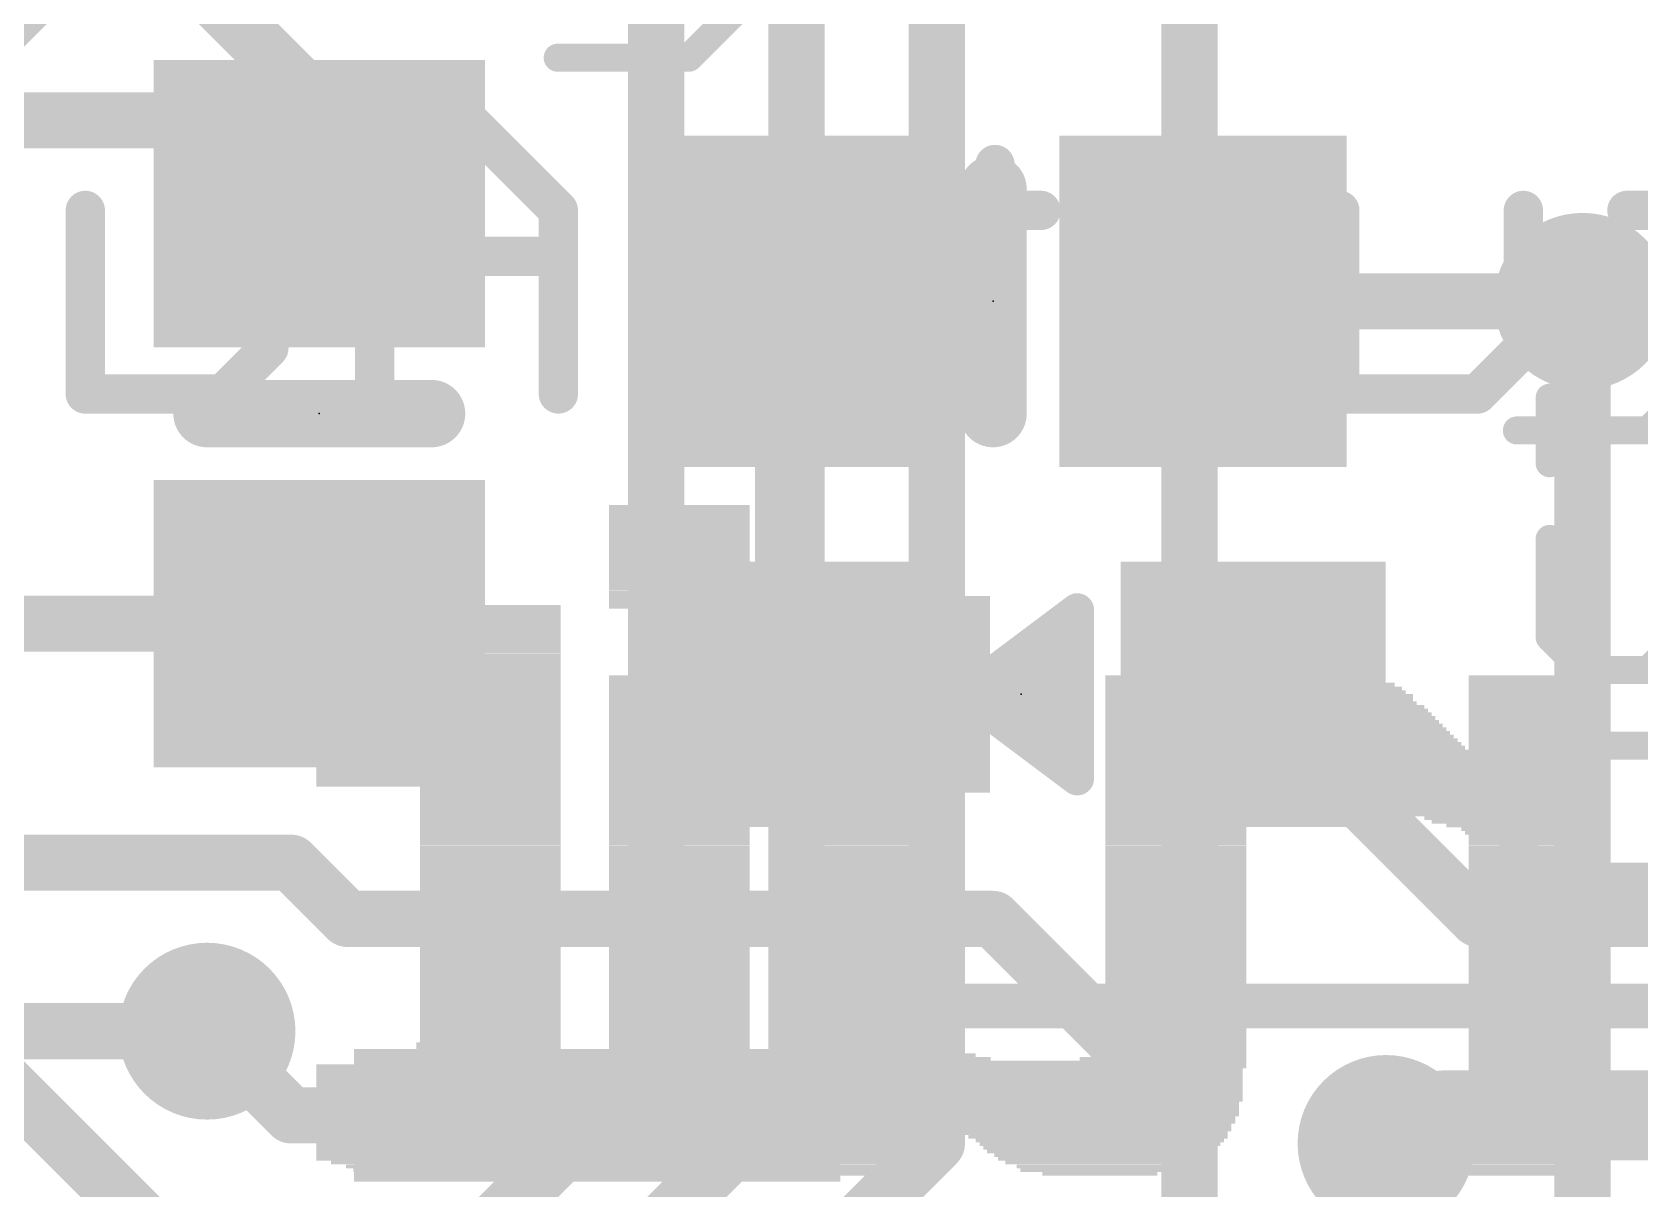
# Model space of a CAD drawing. Extents: x -0.5 to 47.2, y -0.5 to 23.4.
# Drawn here: x 23.85 to 31.12, y 13.51 to 18.74 of the extents above; entities that cross this region are included whole.
import ezdxf

# ---------------------------------------------------------------- set-up
doc = ezdxf.new("R2010")
doc.units = 0
for name, color, linetype in [('1', 12, 'CONTINUOUS'), ('16', 132, 'CONTINUOUS'), ('18', 110, 'CONTINUOUS'), ('21', 40, 'CONTINUOUS'), ('22', 6, 'CONTINUOUS'), ('23', 40, 'CONTINUOUS')]:
    doc.layers.add(name, color=color, linetype=linetype)

# ---------------------------------------------------------------- blocks, each defined once
blk = doc.blocks.new('RECT')
blk.add_solid([(-0.5, -0.5), (0.5, -0.5), (-0.5, 0.5), (0.5, 0.5)])
blk = doc.blocks.new('ROUNDV')
at = {"const_width": 0.5}
blk.add_lwpolyline([(0, -0.25, 1), (0, 0.25, 1), (0, -0.25)], format="xyb", dxfattribs=at)

msp = doc.modelspace()

# ---------------------------------------------------------------- linework, layer by layer
at = {"layer": '1'}
for points, const_width in [([(25.146, 18.415), (24.257, 19.304)], 0.254), ([(25.146, 18.415), (25.146, 17.968)], 0.254), ([(22.987, 18.345), (24.769, 18.345)], 0.254), ([(24.769, 18.345), (25.146, 17.968)], 0.254), ([(27.244, 17.526), (27.244, 15.775)], 0.254), ([(29.144, 17.526), (30.861, 17.526)], 0.254), ([(23.11, 16.068), (25.146, 16.068)], 0.254), ([(27.244, 15.775), (27.271, 15.748)], 0.254), ([(29.371, 15.748), (30.387, 14.732)], 0.254), ([(21.262, 14.986), (25.019, 14.986)], 0.254), ([(25.019, 14.986), (25.273, 14.732)], 0.254), ([(25.273, 14.732), (28.194, 14.732)], 0.254), ([(28.194, 14.732), (29.083, 13.843)], 0.254), ([(30.387, 14.732), (34.417, 14.732)], 0.254), ([(24.638, 14.224), (25.019, 13.843)], 0.254), ([(23.531, 14.188), (24.511, 13.208)], 0.254), ([(30.099, 13.843), (29.972, 13.716)], 0.4064), ([(33.033, 13.843), (30.226, 13.843)], 0.4064), ([(25.019, 13.843), (26.403, 13.843)], 0.254), ([(29.083, 13.843), (29.083, 13.208)], 0.254), ([(30.226, 13.843), (30.099, 13.843)], 0.254)]:
    msp.add_lwpolyline(points, dxfattribs=dict(at, const_width=const_width))
for points, const_width in [([(25.2095, 18.415, 1), (25.0825, 18.415)], 0.127), ([(25.1011, 18.3701, 1), (25.1909, 18.4599)], 0.127), ([(24.8139, 18.3899, 1), (24.7241, 18.3001)], 0.127), ([(24.769, 18.2815, 1), (24.769, 18.4085)], 0.127), ([(25.1011, 17.9231, 1), (25.1909, 18.0129)], 0.127), ([(25.0825, 17.968, 1), (25.2095, 17.968)], 0.127), ([(27.3075, 17.526, 1), (27.1805, 17.526)], 0.127), ([(29.144, 17.5895, 1), (29.144, 17.4625)], 0.127), ([(30.861, 17.4625, 1), (30.861, 17.5895)], 0.127), ([(25.146, 16.0045, 1), (25.146, 16.1315)], 0.127), ([(27.2889, 15.8199, 1), (27.1991, 15.7301)], 0.127), ([(27.2261, 15.7031, 1), (27.3159, 15.7929)], 0.127), ([(29.4159, 15.7929, 1), (29.3261, 15.7031)], 0.127), ([(27.1805, 15.775, 1), (27.3075, 15.775)], 0.127), ([(25.0639, 15.0309, 1), (24.9741, 14.9411)], 0.127), ([(25.019, 14.9225, 1), (25.019, 15.0495)], 0.127), ([(25.273, 14.7955, 1), (25.273, 14.6685)], 0.127), ([(25.2281, 14.6871, 1), (25.3179, 14.7769)], 0.127), ([(28.2389, 14.7769, 1), (28.1491, 14.6871)], 0.127), ([(28.194, 14.6685, 1), (28.194, 14.7955)], 0.127), ([(30.387, 14.7955, 1), (30.387, 14.6685)], 0.127), ([(30.3421, 14.6871, 1), (30.4319, 14.7769)], 0.127), ([(24.6829, 14.2689, 1), (24.5931, 14.1791)], 0.127), ([(30.1708, 13.7712, 1), (30.0272, 13.9148)], 0.2032), ([(30.226, 13.9446, 1), (30.226, 13.7414)], 0.2032), ([(25.019, 13.9065, 1), (25.019, 13.7795)], 0.127), ([(26.403, 13.7795, 1), (26.403, 13.9065)], 0.127), ([(29.1465, 13.843, 1), (29.0195, 13.843)], 0.127), ([(30.099, 13.9065, 1), (30.099, 13.7795)], 0.127), ([(30.226, 13.7795, 1), (30.226, 13.9065)], 0.127), ([(24.9741, 13.7981, 1), (25.0639, 13.8879)], 0.127), ([(29.0381, 13.7981, 1), (29.1279, 13.8879)], 0.127), ([(29.9002, 13.7878, 1), (30.0438, 13.6442)], 0.2032)]:
    msp.add_lwpolyline(points, format="xyb", dxfattribs=dict(at, const_width=const_width))
at = {"layer": '16', "const_width": 0.254}
for points in [[(27.94, 13.716), (27.94, 21.59)], [(27.305, 13.97), (27.305, 19.558)], [(22.606, 17.653), (24.257, 19.304)], [(26.67, 14.097), (26.67, 19.304)], [(29.083, 18.923), (29.083, 11.938)], [(30.861, 12.319), (30.861, 17.526)], [(33.909, 17.526), (30.861, 17.526)], [(23.114, 14.224), (24.638, 14.224)], [(26.67, 14.097), (25.273, 12.7)], [(25.527, 12.192), (27.305, 13.97)], [(27.94, 13.716), (25.527, 11.303)], [(29.972, 13.716), (29.972, 13.335)]]:
    msp.add_lwpolyline(points, dxfattribs=at)
at = {"layer": '16', "const_width": 0.127}
for points in [[(30.9245, 17.526, 1), (30.7975, 17.526)], [(30.861, 17.5895, 1), (30.861, 17.4625)], [(24.638, 14.1605, 1), (24.638, 14.2875)], [(26.7149, 14.0521, 1), (26.6251, 14.1419)], [(26.6065, 14.097, 1), (26.7335, 14.097)], [(27.3499, 13.9251, 1), (27.2601, 14.0149)], [(27.2415, 13.97, 1), (27.3685, 13.97)], [(27.9849, 13.6711, 1), (27.8951, 13.7609)], [(30.0355, 13.716, 1), (29.9085, 13.716)], [(27.8765, 13.716, 1), (28.0035, 13.716)]]:
    msp.add_lwpolyline(points, format="xyb", dxfattribs=at)
at = {"layer": '21'}
for points, const_width in [([(26.8179, 18.6281), (27.1145, 18.9247)], 0.127), ([(26.2247, 18.6281), (26.8179, 18.6281)], 0.127), ([(28.194, 18.034), (28.194, 17.018)], 0.3048), ([(25.654, 17.018), (24.638, 17.018)], 0.3048), ([(30.7123, 16.7935), (30.7123, 17.0901)], 0.127), ([(31.1572, 16.9418), (31.3055, 17.0901)], 0.127), ([(30.564, 16.9418), (31.1572, 16.9418)], 0.127), ([(30.7123, 16.4512), (30.7123, 16.0063)], 0.127), ([(28.575, 16.129), (28.067, 15.748)], 0.1524), ([(28.575, 15.367), (28.575, 16.129)], 0.1524), ([(28.4057, 16.002), (28.575, 16.002)], 0.1524), ([(30.7123, 16.0063), (30.8606, 15.858)], 0.127), ([(31.1572, 15.858), (31.3055, 16.0063)], 0.127), ([(28.2025, 15.8496), (28.575, 15.8496)], 0.1524), ([(30.8606, 15.858), (31.1572, 15.858)], 0.127), ([(28.067, 15.748), (28.575, 15.367)], 0.1524), ([(28.1347, 15.6972), (28.575, 15.6972)], 0.1524), ([(28.3379, 15.5448), (28.575, 15.5448)], 0.1524), ([(30.4157, 15.2191), (30.7123, 15.5157)], 0.127), ([(30.7123, 15.5157), (31.3055, 15.5157)], 0.127), ([(30.8606, 14.9225), (30.8606, 15.5157)], 0.127), ([(28.5411, 15.3924), (28.575, 15.3924)], 0.1524), ([(30.7123, 14.9225), (30.4157, 15.2191)], 0.127), ([(31.3055, 14.9225), (30.7123, 14.9225)], 0.127), ([(27.818, 14.338), (31.618, 14.338)], 0.2032)]:
    msp.add_lwpolyline(points, dxfattribs=dict(at, const_width=const_width))
for points, const_width in [([(26.2247, 18.6599, 1), (26.2247, 18.5964)], 0.0635), ([(26.7955, 18.6506, 1), (26.8404, 18.6057)], 0.0635), ([(26.8179, 18.5964, 1), (26.8179, 18.6599)], 0.0635), ([(28.2702, 18.034, 1), (28.1178, 18.034)], 0.1524), ([(24.638, 17.0942, 1), (24.638, 16.9418)], 0.1524), ([(25.654, 16.9418, 1), (25.654, 17.0942)], 0.1524), ([(28.1178, 17.018, 1), (28.2702, 17.018)], 0.1524), ([(30.7441, 17.0901, 1), (30.6806, 17.0901)], 0.0635), ([(30.564, 16.9736, 1), (30.564, 16.9101)], 0.0635), ([(31.1348, 16.9643, 1), (31.1797, 16.9194)], 0.0635), ([(30.6806, 16.7935, 1), (30.7441, 16.7935)], 0.0635), ([(30.7441, 16.4512, 1), (30.6806, 16.4512)], 0.0635), ([(28.6131, 16.129, 1), (28.5369, 16.129)], 0.0762), ([(28.5979, 16.0985, 1), (28.5521, 16.1595)], 0.0762), ([(28.4057, 16.0401, 1), (28.4057, 15.9639)], 0.0762), ([(28.575, 15.9639, 1), (28.575, 16.0401)], 0.0762), ([(30.6806, 16.0063, 1), (30.7441, 16.0063)], 0.0635), ([(30.7348, 16.0288, 1), (30.6899, 15.9839)], 0.0635), ([(28.2025, 15.8877, 1), (28.2025, 15.8115)], 0.0762), ([(28.575, 15.8115, 1), (28.575, 15.8877)], 0.0762), ([(30.8606, 15.8898, 1), (30.8606, 15.8263)], 0.0635), ([(30.8382, 15.8356, 1), (30.8831, 15.8805)], 0.0635), ([(31.1348, 15.8805, 1), (31.1797, 15.8356)], 0.0635), ([(28.0899, 15.7785, 1), (28.0441, 15.7175)], 0.0762), ([(28.0441, 15.7785, 1), (28.0899, 15.7175)], 0.0762), ([(28.1347, 15.7353, 1), (28.1347, 15.6591)], 0.0762), ([(28.575, 15.6591, 1), (28.575, 15.7353)], 0.0762), ([(28.3379, 15.5829, 1), (28.3379, 15.5067)], 0.0762), ([(28.575, 15.5067, 1), (28.575, 15.5829)], 0.0762), ([(30.7123, 15.5474, 1), (30.7123, 15.4839)], 0.0635), ([(30.7348, 15.4932, 1), (30.6899, 15.5381)], 0.0635), ([(30.8924, 15.5157, 1), (30.8289, 15.5157)], 0.0635), ([(28.5411, 15.4305, 1), (28.5411, 15.3543)], 0.0762), ([(28.5521, 15.3365, 1), (28.5979, 15.3975)], 0.0762), ([(28.575, 15.3543, 1), (28.575, 15.4305)], 0.0762), ([(28.5369, 15.367, 1), (28.6131, 15.367)], 0.0762), ([(30.4382, 15.2415, 1), (30.3933, 15.1966)], 0.0635), ([(30.3933, 15.2415, 1), (30.4382, 15.1966)], 0.0635), ([(30.7123, 14.9543, 1), (30.7123, 14.8908)], 0.0635), ([(30.6899, 14.9, 1), (30.7348, 14.945)], 0.0635), ([(30.8289, 14.9225, 1), (30.8924, 14.9225)], 0.0635), ([(27.818, 14.3888, 1), (27.818, 14.2872)], 0.1016)]:
    msp.add_lwpolyline(points, format="xyb", dxfattribs=dict(at, const_width=const_width))
at = {"layer": '22', "const_width": 0.1778}
for points in [[(29.076, 18.5602), (29.076, 18.3526)], [(25.8124, 18.3526), (25.3971, 17.9373)], [(26.2276, 17.9373), (25.8124, 18.3526)], [(28.2029, 18.145), (28.2029, 17.3145)], [(24.0874, 17.1069), (24.0874, 17.9373)], [(24.9179, 17.9373), (24.9179, 17.3145)], [(25.3971, 17.9373), (25.3971, 17.1069)], [(26.2276, 17.1069), (26.2276, 17.9373)], [(28.4105, 17.9373), (27.9952, 17.9373)], [(29.2836, 17.9373), (29.076, 17.9373)], [(29.076, 17.9373), (29.076, 17.1069)], [(29.7629, 17.1069), (29.7629, 17.9373)], [(30.5933, 17.9373), (30.5933, 17.3145)], [(31.2696, 17.9373), (31.0619, 17.9373)], [(26.2276, 17.7297), (25.3971, 17.7297)], [(24.9179, 17.3145), (24.7103, 17.1069)], [(28.2029, 17.3145), (27.9952, 17.1069)], [(30.5933, 17.3145), (30.3857, 17.1069)], [(24.7103, 17.1069), (24.0874, 17.1069)], [(29.2836, 17.1069), (28.8684, 17.1069)], [(30.3857, 17.1069), (29.7629, 17.1069)]]:
    msp.add_lwpolyline(points, dxfattribs=at)
at = {"layer": '22', "const_width": 0.0889}
for points in [[(29.1205, 18.5602, 1), (29.0316, 18.5602)], [(25.8438, 18.384, 1), (25.7809, 18.3211)], [(25.8438, 18.3211, 1), (25.7809, 18.384)], [(29.0316, 18.3526, 1), (29.1205, 18.3526)], [(28.2473, 18.145, 1), (28.1584, 18.145)], [(24.1319, 17.9373, 1), (24.043, 17.9373)], [(24.9623, 17.9373, 1), (24.8734, 17.9373)], [(25.4416, 17.9373, 1), (25.3527, 17.9373)], [(25.3657, 17.9688, 1), (25.4286, 17.9059)], [(26.272, 17.9373, 1), (26.1831, 17.9373)], [(26.1962, 17.9059, 1), (26.259, 17.9688)], [(27.9952, 17.9818, 1), (27.9952, 17.8929)], [(28.4105, 17.8929, 1), (28.4105, 17.9818)], [(29.076, 17.9818, 1), (29.076, 17.8929)], [(29.1205, 17.9373, 1), (29.0316, 17.9373)], [(29.2836, 17.8929, 1), (29.2836, 17.9818)], [(29.8073, 17.9373, 1), (29.7184, 17.9373)], [(30.6378, 17.9373, 1), (30.5489, 17.9373)], [(31.0619, 17.9818, 1), (31.0619, 17.8929)], [(25.3971, 17.7742, 1), (25.3971, 17.6853)], [(26.2276, 17.6853, 1), (26.2276, 17.7742)], [(24.9493, 17.2831, 1), (24.8864, 17.3459)], [(28.2343, 17.2831, 1), (28.1714, 17.3459)], [(30.6248, 17.2831, 1), (30.5619, 17.3459)], [(24.8734, 17.3145, 1), (24.9623, 17.3145)], [(28.1584, 17.3145, 1), (28.2473, 17.3145)], [(30.5489, 17.3145, 1), (30.6378, 17.3145)], [(24.0874, 17.1514, 1), (24.0874, 17.0624)], [(24.6788, 17.1383, 1), (24.7417, 17.0755)], [(24.7103, 17.0624, 1), (24.7103, 17.1514)], [(27.9638, 17.1383, 1), (28.0267, 17.0755)], [(28.8684, 17.1514, 1), (28.8684, 17.0624)], [(29.2836, 17.0624, 1), (29.2836, 17.1514)], [(29.7629, 17.1514, 1), (29.7629, 17.0624)], [(30.3543, 17.1383, 1), (30.4172, 17.0755)], [(30.3857, 17.0624, 1), (30.3857, 17.1514)], [(24.043, 17.1069, 1), (24.1319, 17.1069)], [(25.3527, 17.1069, 1), (25.4416, 17.1069)], [(26.1831, 17.1069, 1), (26.272, 17.1069)], [(29.0316, 17.1069, 1), (29.1205, 17.1069)], [(29.7184, 17.1069, 1), (29.8073, 17.1069)]]:
    msp.add_lwpolyline(points, format="xyb", dxfattribs=at)
at = {"layer": '23'}
for p in [(28.194, 17.526), (25.146, 17.018), (28.321, 15.748)]:
    msp.add_point(p, dxfattribs=at)

# ---------------------------------------------------------------- block references
at = {"layer": '1'}
for p, xscale, yscale, rotation in [((25.146, 17.968), 1.3, 1.5, 270), ((25.146, 16.068), 1.3, 1.5, 270), ((27.271, 15.748), 1.2, 1.2, 90), ((29.371, 15.748), 1.2, 1.2, 90), ((26.403, 13.843), 0.6, 2.2, 90)]:
    msp.add_blockref('RECT', p, dxfattribs=dict(at, xscale=xscale, yscale=yscale, rotation=rotation))
at = {"layer": '1', "xscale": 1.3, "yscale": 1.5}
for p in [(27.244, 17.526), (29.144, 17.526)]:
    msp.add_blockref('RECT', p, dxfattribs=at)
at = {"layer": '18', "xscale": 0.8001, "yscale": 0.8001}
for p in [(30.861, 17.526), (30.861, 17.526), (24.638, 14.224), (24.638, 14.224), (29.972, 13.716), (29.972, 13.716)]:
    msp.add_blockref('ROUNDV', p, dxfattribs=at)
at = {"layer": '21', "xscale": 0.889, "yscale": 0.1905, "rotation": 90}
msp.add_blockref('RECT', (28.0853, 15.748), dxfattribs=at)
at = {"layer": '22', "rotation": 180}
for p, xscale, yscale in [((26.7749, 16.5964), 0.637, 0.0167), ((26.7749, 16.5796), 0.637, 0.0168), ((26.7749, 16.5629), 0.637, 0.0167), ((26.7749, 16.5461), 0.637, 0.0168), ((26.7749, 16.5293), 0.637, 0.0168), ((26.7749, 16.5126), 0.637, 0.0167), ((26.7749, 16.4958), 0.637, 0.0168), ((26.7749, 16.479), 0.637, 0.0168), ((26.7749, 16.4623), 0.637, 0.0167), ((26.7749, 16.4455), 0.637, 0.0168), ((26.7749, 16.4287), 0.637, 0.0168), ((26.7749, 16.412), 0.637, 0.0167), ((26.7749, 16.3952), 0.637, 0.0168), ((26.7749, 16.3784), 0.637, 0.0168), ((26.7749, 16.3617), 0.637, 0.0167), ((26.7749, 16.3449), 0.637, 0.0168), ((26.7749, 16.3282), 0.637, 0.0167), ((26.7749, 16.3114), 0.637, 0.0168), ((26.7749, 16.2946), 0.637, 0.0168), ((26.7749, 16.2779), 0.637, 0.0167), ((26.7749, 16.2611), 0.637, 0.0168), ((26.7749, 16.2443), 0.637, 0.0168), ((26.7749, 16.2276), 0.637, 0.0167), ((25.92, 16.1438), 0.6371, 0.0167), ((26.7749, 16.2108), 0.637, 0.0168), ((26.7749, 16.194), 0.637, 0.0168), ((26.7749, 16.1773), 0.637, 0.0167), ((26.7749, 16.1605), 0.637, 0.0168), ((26.7749, 16.1438), 0.637, 0.0167), ((25.92, 16.127), 0.6371, 0.0168), ((25.92, 16.1102), 0.6371, 0.0168), ((25.92, 16.0935), 0.6371, 0.0167), ((25.92, 16.0767), 0.6371, 0.0168), ((25.92, 16.0599), 0.6371, 0.0168), ((25.92, 16.0432), 0.6371, 0.0167), ((25.92, 16.0264), 0.6371, 0.0168), ((25.92, 16.0096), 0.6371, 0.0168), ((25.92, 15.9929), 0.6371, 0.0167), ((25.92, 15.9761), 0.6371, 0.0168), ((25.92, 15.9593), 0.6371, 0.0168), ((25.92, 15.9426), 0.6371, 0.0167), ((25.92, 15.9258), 0.6371, 0.0168), ((25.92, 15.9091), 0.6371, 0.0167), ((25.92, 15.8923), 0.6371, 0.0168), ((25.92, 15.8755), 0.6371, 0.0168), ((25.92, 15.8588), 0.6371, 0.0167), ((25.6852, 15.8252), 1.1065, 0.0168), ((25.6852, 15.8085), 1.1065, 0.0167), ((25.6852, 15.7917), 1.1065, 0.0168), ((25.6852, 15.7749), 1.1065, 0.0168), ((25.92, 15.842), 0.6371, 0.0168), ((26.7749, 15.8252), 0.637, 0.0168), ((26.7749, 15.8085), 0.637, 0.0167), ((26.7749, 15.7917), 0.637, 0.0168), ((26.7749, 15.7749), 0.637, 0.0168), ((27.6299, 15.8252), 0.6371, 0.0168), ((27.6299, 15.8085), 0.6371, 0.0167), ((27.6299, 15.7917), 0.6371, 0.0168), ((27.6299, 15.7749), 0.6371, 0.0168), ((29.0213, 15.8252), 0.637, 0.0168), ((29.0213, 15.8085), 0.637, 0.0167), ((29.0213, 15.7917), 0.637, 0.0168), ((29.0213, 15.7749), 0.637, 0.0168), ((29.7505, 15.8252), 0.3856, 0.0168), ((29.7589, 15.8085), 0.4024, 0.0167), ((29.7841, 15.7917), 0.4527, 0.0168), ((29.8008, 15.7749), 0.4862, 0.0168), ((30.6642, 15.8252), 0.6371, 0.0168), ((30.6642, 15.8085), 0.6371, 0.0167), ((30.6642, 15.7917), 0.6371, 0.0168), ((30.6642, 15.7749), 0.6371, 0.0168), ((25.6852, 15.7582), 1.1065, 0.0167), ((25.6852, 15.7414), 1.1065, 0.0168), ((25.6852, 15.7247), 1.1065, 0.0167), ((25.6852, 15.7079), 1.1065, 0.0168), ((26.7749, 15.7582), 0.637, 0.0167), ((26.7749, 15.7414), 0.637, 0.0168), ((26.7749, 15.7247), 0.637, 0.0167), ((26.7749, 15.7079), 0.637, 0.0168), ((27.6299, 15.7582), 0.6371, 0.0167), ((27.6299, 15.7414), 0.6371, 0.0168), ((27.6299, 15.7247), 0.6371, 0.0167), ((27.6299, 15.7079), 0.6371, 0.0168), ((29.0213, 15.7582), 0.637, 0.0167), ((29.0213, 15.7414), 0.637, 0.0168), ((29.0213, 15.7247), 0.637, 0.0167), ((29.0213, 15.7079), 0.637, 0.0168), ((29.8343, 15.7079), 0.5532, 0.0168), ((29.8092, 15.7582), 0.5029, 0.0167), ((29.826, 15.7414), 0.5365, 0.0168), ((29.826, 15.7247), 0.5365, 0.0167), ((30.6642, 15.7582), 0.6371, 0.0167), ((30.6642, 15.7414), 0.6371, 0.0168), ((30.6642, 15.7247), 0.6371, 0.0167), ((30.6642, 15.7079), 0.6371, 0.0168), ((25.6852, 15.6911), 1.1065, 0.0168), ((25.6852, 15.6744), 1.1065, 0.0167), ((25.6852, 15.6576), 1.1065, 0.0168), ((25.6852, 15.6408), 1.1065, 0.0168), ((26.7749, 15.6911), 0.637, 0.0168), ((26.7749, 15.6744), 0.637, 0.0167), ((26.7749, 15.6576), 0.637, 0.0168), ((26.7749, 15.6408), 0.637, 0.0168), ((27.6299, 15.6911), 0.6371, 0.0168), ((27.6299, 15.6744), 0.6371, 0.0167), ((27.6299, 15.6576), 0.6371, 0.0168), ((27.6299, 15.6408), 0.6371, 0.0168), ((29.0213, 15.6911), 0.637, 0.0168), ((29.0213, 15.6744), 0.637, 0.0167), ((29.0213, 15.6576), 0.637, 0.0168), ((29.0213, 15.6408), 0.637, 0.0168), ((29.8511, 15.6911), 0.5868, 0.0168), ((29.8679, 15.6576), 0.6203, 0.0168), ((29.8595, 15.6744), 0.6035, 0.0167), ((29.8763, 15.6408), 0.6371, 0.0168), ((30.6642, 15.6911), 0.6371, 0.0168), ((30.6642, 15.6744), 0.6371, 0.0167), ((30.6642, 15.6576), 0.6371, 0.0168), ((30.6642, 15.6408), 0.6371, 0.0168), ((25.6852, 15.6241), 1.1065, 0.0167), ((25.6852, 15.6073), 1.1065, 0.0168), ((25.6852, 15.5905), 1.1065, 0.0168), ((25.6852, 15.5738), 1.1065, 0.0167), ((25.6852, 15.557), 1.1065, 0.0168), ((26.7749, 15.6241), 0.637, 0.0167), ((26.7749, 15.6073), 0.637, 0.0168), ((26.7749, 15.5905), 0.637, 0.0168), ((26.7749, 15.5738), 0.637, 0.0167), ((26.7749, 15.557), 0.637, 0.0168), ((27.6299, 15.6241), 0.6371, 0.0167), ((27.6299, 15.6073), 0.6371, 0.0168), ((27.6299, 15.5905), 0.6371, 0.0168), ((27.6299, 15.5738), 0.6371, 0.0167), ((27.6299, 15.557), 0.6371, 0.0168), ((29.0213, 15.6241), 0.637, 0.0167), ((29.0213, 15.6073), 0.637, 0.0168), ((29.0213, 15.5905), 0.637, 0.0168), ((29.0213, 15.5738), 0.637, 0.0167), ((29.0213, 15.557), 0.637, 0.0168), ((29.8846, 15.6241), 0.6538, 0.0167), ((29.893, 15.6073), 0.6706, 0.0168), ((29.9014, 15.5905), 0.6873, 0.0168), ((29.9182, 15.557), 0.7209, 0.0168), ((29.9098, 15.5738), 0.7041, 0.0167), ((30.6642, 15.6241), 0.6371, 0.0167), ((30.6642, 15.6073), 0.6371, 0.0168), ((30.6642, 15.5905), 0.6371, 0.0168), ((30.6642, 15.5738), 0.6371, 0.0167), ((30.6642, 15.557), 0.6371, 0.0168), ((25.6852, 15.5402), 1.1065, 0.0168), ((25.6852, 15.5235), 1.1065, 0.0167), ((25.6852, 15.5067), 1.1065, 0.0168), ((25.6852, 15.49), 1.1065, 0.0167), ((26.7749, 15.5402), 0.637, 0.0168), ((26.7749, 15.5235), 0.637, 0.0167), ((26.7749, 15.5067), 0.637, 0.0168), ((26.7749, 15.49), 0.637, 0.0167), ((27.6299, 15.5402), 0.6371, 0.0168), ((27.6299, 15.5235), 0.6371, 0.0167), ((27.6299, 15.5067), 0.6371, 0.0168), ((27.6299, 15.49), 0.6371, 0.0167), ((29.0213, 15.5402), 0.637, 0.0168), ((29.0213, 15.5235), 0.637, 0.0167), ((29.0213, 15.5067), 0.637, 0.0168), ((29.0213, 15.49), 0.637, 0.0167), ((29.9265, 15.5402), 0.7376, 0.0168), ((29.9349, 15.5235), 0.7544, 0.0167), ((29.9433, 15.5067), 0.7712, 0.0168), ((30.2702, 15.49), 1.425, 0.0167), ((30.6642, 15.5402), 0.6371, 0.0168), ((30.6642, 15.5235), 0.6371, 0.0167), ((30.6642, 15.5067), 0.6371, 0.0168), ((25.6852, 15.4732), 1.1065, 0.0168), ((25.6852, 15.4564), 1.1065, 0.0168), ((25.6852, 15.4397), 1.1065, 0.0167), ((25.6852, 15.4229), 1.1065, 0.0168), ((26.7749, 15.4732), 0.637, 0.0168), ((26.7749, 15.4564), 0.637, 0.0168), ((26.7749, 15.4397), 0.637, 0.0167), ((26.7749, 15.4229), 0.637, 0.0168), ((27.6299, 15.4732), 0.6371, 0.0168), ((27.6299, 15.4564), 0.6371, 0.0168), ((27.6299, 15.4397), 0.6371, 0.0167), ((27.6299, 15.4229), 0.6371, 0.0168), ((29.0213, 15.4732), 0.637, 0.0168), ((29.0213, 15.4564), 0.637, 0.0168), ((29.0213, 15.4397), 0.637, 0.0167), ((29.0213, 15.4229), 0.637, 0.0168), ((30.2702, 15.4732), 1.425, 0.0168), ((30.2702, 15.4564), 1.425, 0.0168), ((30.2702, 15.4397), 1.425, 0.0167), ((30.2702, 15.4229), 1.425, 0.0168), ((25.6852, 15.4061), 1.1065, 0.0168), ((25.6852, 15.3894), 1.1065, 0.0167), ((25.6852, 15.3726), 1.1065, 0.0168), ((25.6852, 15.3558), 1.1065, 0.0168), ((25.6852, 15.3391), 1.1065, 0.0167), ((26.7749, 15.4061), 0.637, 0.0168), ((26.7749, 15.3894), 0.637, 0.0167), ((26.7749, 15.3726), 0.637, 0.0168), ((26.7749, 15.3558), 0.637, 0.0168), ((26.7749, 15.3391), 0.637, 0.0167), ((27.6299, 15.4061), 0.6371, 0.0168), ((27.6299, 15.3894), 0.6371, 0.0167), ((27.6299, 15.3726), 0.6371, 0.0168), ((27.6299, 15.3558), 0.6371, 0.0168), ((27.6299, 15.3391), 0.6371, 0.0167), ((29.0213, 15.4061), 0.637, 0.0168), ((29.0213, 15.3894), 0.637, 0.0167), ((29.0213, 15.3726), 0.637, 0.0168), ((29.0213, 15.3558), 0.637, 0.0168), ((29.0213, 15.3391), 0.637, 0.0167), ((30.2702, 15.4061), 1.425, 0.0168), ((30.2702, 15.3894), 1.425, 0.0167), ((30.2702, 15.3726), 1.425, 0.0168), ((30.2702, 15.3558), 1.425, 0.0168), ((30.2702, 15.3391), 1.425, 0.0167), ((25.92, 15.3223), 0.6371, 0.0168), ((25.92, 15.3056), 0.6371, 0.0167), ((25.92, 15.2888), 0.6371, 0.0168), ((25.92, 15.272), 0.6371, 0.0168), ((26.7749, 15.3223), 0.637, 0.0168), ((26.7749, 15.3056), 0.637, 0.0167), ((26.7749, 15.2888), 0.637, 0.0168), ((26.7749, 15.272), 0.637, 0.0168), ((27.6299, 15.3223), 0.6371, 0.0168), ((27.6299, 15.3056), 0.6371, 0.0167), ((27.6299, 15.2888), 0.6371, 0.0168), ((27.6299, 15.272), 0.6371, 0.0168), ((29.0213, 15.3223), 0.637, 0.0168), ((29.0213, 15.3056), 0.637, 0.0167), ((29.0213, 15.2888), 0.637, 0.0168), ((29.0213, 15.272), 0.637, 0.0168), ((30.2702, 15.3223), 1.425, 0.0168), ((30.2702, 15.3056), 1.425, 0.0167), ((30.2702, 15.2888), 1.425, 0.0168), ((30.2702, 15.272), 1.425, 0.0168), ((25.92, 15.2553), 0.6371, 0.0167), ((25.92, 15.2385), 0.6371, 0.0168), ((25.92, 15.2217), 0.6371, 0.0168), ((25.92, 15.205), 0.6371, 0.0167), ((26.7749, 15.2553), 0.637, 0.0167), ((26.7749, 15.2385), 0.637, 0.0168), ((26.7749, 15.2217), 0.637, 0.0168), ((26.7749, 15.205), 0.637, 0.0167), ((27.6299, 15.2553), 0.6371, 0.0167), ((27.6299, 15.2385), 0.6371, 0.0168), ((27.6299, 15.2217), 0.6371, 0.0168), ((27.6299, 15.205), 0.6371, 0.0167), ((29.0213, 15.2553), 0.637, 0.0167), ((29.0213, 15.2385), 0.637, 0.0168), ((29.0213, 15.2217), 0.637, 0.0168), ((29.0213, 15.205), 0.637, 0.0167), ((30.2702, 15.2553), 1.425, 0.0167), ((30.2702, 15.2385), 1.425, 0.0168), ((30.2702, 15.2217), 1.425, 0.0168), ((30.4966, 15.205), 0.9723, 0.0167), ((25.92, 15.1882), 0.6371, 0.0168), ((25.92, 15.1714), 0.6371, 0.0168), ((25.92, 15.1547), 0.6371, 0.0167), ((25.92, 15.1379), 0.6371, 0.0168), ((25.92, 15.1211), 0.6371, 0.0168), ((26.7749, 15.1882), 0.637, 0.0168), ((26.7749, 15.1714), 0.637, 0.0168), ((26.7749, 15.1547), 0.637, 0.0167), ((26.7749, 15.1379), 0.637, 0.0168), ((26.7749, 15.1211), 0.637, 0.0168), ((27.6299, 15.1882), 0.6371, 0.0168), ((27.6299, 15.1714), 0.6371, 0.0168), ((27.6299, 15.1547), 0.6371, 0.0167), ((27.6299, 15.1379), 0.6371, 0.0168), ((27.6299, 15.1211), 0.6371, 0.0168), ((29.0213, 15.1882), 0.637, 0.0168), ((29.0213, 15.1714), 0.637, 0.0168), ((29.0213, 15.1547), 0.637, 0.0167), ((29.0213, 15.1379), 0.637, 0.0168), ((29.0213, 15.1211), 0.637, 0.0168), ((30.5636, 15.1882), 0.8382, 0.0168), ((30.5804, 15.1714), 0.8047, 0.0168), ((30.6139, 15.1547), 0.7377, 0.0167), ((30.6474, 15.1379), 0.6706, 0.0168), ((30.6558, 15.1211), 0.6538, 0.0168), ((25.92, 15.1044), 0.6371, 0.0167), ((25.92, 15.0876), 0.6371, 0.0168), ((25.92, 15.0709), 0.6371, 0.0167), ((25.92, 15.0541), 0.6371, 0.0168), ((26.7749, 15.1044), 0.637, 0.0167), ((26.7749, 15.0876), 0.637, 0.0168), ((26.7749, 15.0709), 0.637, 0.0167), ((26.7749, 15.0541), 0.637, 0.0168), ((27.6299, 15.1044), 0.6371, 0.0167), ((27.6299, 15.0876), 0.6371, 0.0168), ((27.6299, 15.0709), 0.6371, 0.0167), ((27.6299, 15.0541), 0.6371, 0.0168), ((29.0213, 15.1044), 0.637, 0.0167), ((29.0213, 15.0876), 0.637, 0.0168), ((29.0213, 15.0709), 0.637, 0.0167), ((29.0213, 15.0541), 0.637, 0.0168), ((30.6642, 15.1044), 0.6371, 0.0167), ((30.6642, 15.0876), 0.6371, 0.0168), ((30.6642, 15.0709), 0.6371, 0.0167), ((30.6642, 15.0541), 0.6371, 0.0168), ((25.92, 15.0373), 0.6371, 0.0168), ((25.92, 15.0206), 0.6371, 0.0167), ((25.92, 15.0038), 0.6371, 0.0168), ((25.92, 14.987), 0.6371, 0.0168), ((26.7749, 15.0373), 0.637, 0.0168), ((26.7749, 15.0206), 0.637, 0.0167), ((26.7749, 15.0038), 0.637, 0.0168), ((26.7749, 14.987), 0.637, 0.0168), ((27.6299, 15.0373), 0.6371, 0.0168), ((27.6299, 15.0206), 0.6371, 0.0167), ((27.6299, 15.0038), 0.6371, 0.0168), ((27.6299, 14.987), 0.6371, 0.0168), ((29.0213, 15.0373), 0.637, 0.0168), ((29.0213, 15.0206), 0.637, 0.0167), ((29.0213, 15.0038), 0.637, 0.0168), ((29.0213, 14.987), 0.637, 0.0168), ((30.6642, 15.0373), 0.6371, 0.0168), ((30.6642, 15.0206), 0.6371, 0.0167), ((30.6642, 15.0038), 0.6371, 0.0168), ((30.6642, 14.987), 0.6371, 0.0168), ((25.92, 14.9703), 0.6371, 0.0167), ((25.92, 14.9535), 0.6371, 0.0168), ((25.92, 14.9367), 0.6371, 0.0168), ((25.92, 14.92), 0.6371, 0.0167), ((25.92, 14.9032), 0.6371, 0.0168), ((26.7749, 14.9703), 0.637, 0.0167), ((26.7749, 14.9535), 0.637, 0.0168), ((26.7749, 14.9367), 0.637, 0.0168), ((26.7749, 14.92), 0.637, 0.0167), ((26.7749, 14.9032), 0.637, 0.0168), ((27.6299, 14.9703), 0.6371, 0.0167), ((27.6299, 14.9535), 0.6371, 0.0168), ((27.6299, 14.9367), 0.6371, 0.0168), ((27.6299, 14.92), 0.6371, 0.0167), ((27.6299, 14.9032), 0.6371, 0.0168), ((29.0213, 14.9703), 0.637, 0.0167), ((29.0213, 14.9535), 0.637, 0.0168), ((29.0213, 14.9367), 0.637, 0.0168), ((29.0213, 14.92), 0.637, 0.0167), ((29.0213, 14.9032), 0.637, 0.0168), ((30.6642, 14.9703), 0.6371, 0.0167), ((30.6642, 14.9535), 0.6371, 0.0168), ((30.6642, 14.9367), 0.6371, 0.0168), ((30.6642, 14.92), 0.6371, 0.0167), ((30.6642, 14.9032), 0.6371, 0.0168), ((25.92, 14.8864), 0.6371, 0.0167), ((25.92, 14.8697), 0.6371, 0.0168), ((25.92, 14.8529), 0.6371, 0.0168), ((25.92, 14.8361), 0.6371, 0.0167), ((26.7749, 14.8864), 0.637, 0.0167), ((26.7749, 14.8697), 0.637, 0.0168), ((26.7749, 14.8529), 0.637, 0.0168), ((26.7749, 14.8361), 0.637, 0.0167), ((27.6299, 14.8864), 0.6371, 0.0167), ((27.6299, 14.8697), 0.6371, 0.0168), ((27.6299, 14.8529), 0.6371, 0.0168), ((27.6299, 14.8361), 0.6371, 0.0167), ((29.0213, 14.8864), 0.637, 0.0167), ((29.0213, 14.8697), 0.637, 0.0168), ((29.0213, 14.8529), 0.637, 0.0168), ((29.0213, 14.8361), 0.637, 0.0167), ((30.6642, 14.8864), 0.6371, 0.0167), ((30.6642, 14.8697), 0.6371, 0.0168), ((30.6642, 14.8529), 0.6371, 0.0168), ((30.6642, 14.8361), 0.6371, 0.0167), ((25.92, 14.8194), 0.6371, 0.0168), ((25.92, 14.8026), 0.6371, 0.0168), ((25.92, 14.7858), 0.6371, 0.0167), ((25.92, 14.7691), 0.6371, 0.0168), ((26.7749, 14.8194), 0.637, 0.0168), ((26.7749, 14.8026), 0.637, 0.0168), ((26.7749, 14.7858), 0.637, 0.0167), ((26.7749, 14.7691), 0.637, 0.0168), ((27.6299, 14.8194), 0.6371, 0.0168), ((27.6299, 14.8026), 0.6371, 0.0168), ((27.6299, 14.7858), 0.6371, 0.0167), ((27.6299, 14.7691), 0.6371, 0.0168), ((29.0213, 14.8194), 0.637, 0.0168), ((29.0213, 14.8026), 0.637, 0.0168), ((29.0213, 14.7858), 0.637, 0.0167), ((29.0213, 14.7691), 0.637, 0.0168), ((30.6642, 14.8194), 0.6371, 0.0168), ((30.6642, 14.8026), 0.6371, 0.0168), ((30.6642, 14.7858), 0.6371, 0.0167), ((30.6642, 14.7691), 0.6371, 0.0168), ((25.92, 14.7523), 0.6371, 0.0168), ((25.92, 14.7355), 0.6371, 0.0167), ((25.92, 14.7188), 0.6371, 0.0168), ((25.92, 14.702), 0.6371, 0.0168), ((25.92, 14.6852), 0.6371, 0.0167), ((26.7749, 14.7523), 0.637, 0.0168), ((26.7749, 14.7355), 0.637, 0.0167), ((26.7749, 14.7188), 0.637, 0.0168), ((26.7749, 14.702), 0.637, 0.0168), ((26.7749, 14.6852), 0.637, 0.0167), ((27.6299, 14.7523), 0.6371, 0.0168), ((27.6299, 14.7355), 0.6371, 0.0167), ((27.6299, 14.7188), 0.6371, 0.0168), ((27.6299, 14.702), 0.6371, 0.0168), ((27.6299, 14.6852), 0.6371, 0.0167), ((29.0213, 14.7523), 0.637, 0.0168), ((29.0213, 14.7355), 0.637, 0.0167), ((29.0213, 14.7188), 0.637, 0.0168), ((29.0213, 14.702), 0.637, 0.0168), ((29.0213, 14.6852), 0.637, 0.0167), ((30.6642, 14.7523), 0.6371, 0.0168), ((30.6642, 14.7355), 0.6371, 0.0167), ((30.6642, 14.7188), 0.6371, 0.0168), ((30.6642, 14.702), 0.6371, 0.0168), ((30.6642, 14.6852), 0.6371, 0.0167), ((25.92, 14.6685), 0.6371, 0.0168), ((25.92, 14.6517), 0.6371, 0.0167), ((25.92, 14.635), 0.6371, 0.0168), ((25.92, 14.6182), 0.6371, 0.0168), ((26.7749, 14.6685), 0.637, 0.0168), ((26.7749, 14.6517), 0.637, 0.0167), ((26.7749, 14.635), 0.637, 0.0168), ((26.7749, 14.6182), 0.637, 0.0168), ((27.6299, 14.6685), 0.6371, 0.0168), ((27.6299, 14.6517), 0.6371, 0.0167), ((27.6299, 14.635), 0.6371, 0.0168), ((27.6299, 14.6182), 0.6371, 0.0168), ((29.0213, 14.6685), 0.637, 0.0168), ((29.0213, 14.6517), 0.637, 0.0167), ((29.0213, 14.635), 0.637, 0.0168), ((29.0213, 14.6182), 0.637, 0.0168), ((30.6642, 14.6685), 0.6371, 0.0168), ((30.6642, 14.6517), 0.6371, 0.0167), ((30.6642, 14.635), 0.6371, 0.0168), ((30.6642, 14.6182), 0.6371, 0.0168), ((25.92, 14.6014), 0.6371, 0.0167), ((25.92, 14.5847), 0.6371, 0.0168), ((25.92, 14.5679), 0.6371, 0.0168), ((25.92, 14.5512), 0.6371, 0.0167), ((26.7749, 14.6014), 0.637, 0.0167), ((26.7749, 14.5847), 0.637, 0.0168), ((26.7749, 14.5679), 0.637, 0.0168), ((26.7749, 14.5512), 0.637, 0.0167), ((27.6299, 14.6014), 0.6371, 0.0167), ((27.6299, 14.5847), 0.6371, 0.0168), ((27.6299, 14.5679), 0.6371, 0.0168), ((27.6299, 14.5512), 0.6371, 0.0167), ((29.0213, 14.6014), 0.637, 0.0167), ((29.0213, 14.5847), 0.637, 0.0168), ((29.0213, 14.5679), 0.637, 0.0168), ((29.0213, 14.5512), 0.637, 0.0167), ((30.6642, 14.6014), 0.6371, 0.0167), ((30.6642, 14.5847), 0.6371, 0.0168), ((30.6642, 14.5679), 0.6371, 0.0168), ((30.6642, 14.5512), 0.6371, 0.0167), ((25.92, 14.5344), 0.6371, 0.0168), ((25.92, 14.5176), 0.6371, 0.0168), ((25.92, 14.5009), 0.6371, 0.0167), ((25.92, 14.4841), 0.6371, 0.0168), ((25.92, 14.4674), 0.6371, 0.0167), ((26.7749, 14.5344), 0.637, 0.0168), ((26.7749, 14.5176), 0.637, 0.0168), ((26.7749, 14.5009), 0.637, 0.0167), ((26.7749, 14.4841), 0.637, 0.0168), ((26.7749, 14.4674), 0.637, 0.0167), ((27.6299, 14.5344), 0.6371, 0.0168), ((27.6299, 14.5176), 0.6371, 0.0168), ((27.6299, 14.5009), 0.6371, 0.0167), ((27.6299, 14.4841), 0.6371, 0.0168), ((27.6299, 14.4674), 0.6371, 0.0167), ((29.0213, 14.5344), 0.637, 0.0168), ((29.0213, 14.5176), 0.637, 0.0168), ((29.0213, 14.5009), 0.637, 0.0167), ((29.0213, 14.4841), 0.637, 0.0168), ((29.0213, 14.4674), 0.637, 0.0167), ((30.6642, 14.5344), 0.6371, 0.0168), ((30.6642, 14.5176), 0.6371, 0.0168), ((30.6642, 14.5009), 0.6371, 0.0167), ((30.6642, 14.4841), 0.6371, 0.0168), ((30.6642, 14.4674), 0.6371, 0.0167), ((25.92, 14.4506), 0.6371, 0.0168), ((25.92, 14.4338), 0.6371, 0.0168), ((25.92, 14.4171), 0.6371, 0.0167), ((25.92, 14.4003), 0.6371, 0.0168), ((26.7749, 14.4506), 0.637, 0.0168), ((26.7749, 14.4338), 0.637, 0.0168), ((26.7749, 14.4171), 0.637, 0.0167), ((26.7749, 14.4003), 0.637, 0.0168), ((27.6299, 14.4506), 0.6371, 0.0168), ((27.6299, 14.4338), 0.6371, 0.0168), ((27.6299, 14.4171), 0.6371, 0.0167), ((27.6299, 14.4003), 0.6371, 0.0168), ((29.0213, 14.4506), 0.637, 0.0168), ((29.0213, 14.4338), 0.637, 0.0168), ((29.0213, 14.4171), 0.637, 0.0167), ((29.0213, 14.4003), 0.637, 0.0168), ((30.6642, 14.4506), 0.6371, 0.0168), ((30.6642, 14.4338), 0.6371, 0.0168), ((30.6642, 14.4171), 0.6371, 0.0167), ((30.6642, 14.4003), 0.6371, 0.0168), ((25.92, 14.3835), 0.6371, 0.0168), ((25.92, 14.3668), 0.6371, 0.0167), ((25.92, 14.35), 0.6371, 0.0168), ((25.92, 14.3332), 0.6371, 0.0168), ((26.7749, 14.3835), 0.637, 0.0168), ((26.7749, 14.3668), 0.637, 0.0167), ((26.7749, 14.35), 0.637, 0.0168), ((26.7749, 14.3332), 0.637, 0.0168), ((27.6299, 14.3835), 0.6371, 0.0168), ((27.6299, 14.3668), 0.6371, 0.0167), ((27.6299, 14.35), 0.6371, 0.0168), ((27.6299, 14.3332), 0.6371, 0.0168), ((29.0213, 14.3835), 0.637, 0.0168), ((29.0213, 14.3668), 0.637, 0.0167), ((29.0213, 14.35), 0.637, 0.0168), ((29.0213, 14.3332), 0.637, 0.0168), ((30.6642, 14.3835), 0.6371, 0.0168), ((30.6642, 14.3668), 0.6371, 0.0167), ((30.6642, 14.35), 0.6371, 0.0168), ((30.6642, 14.3332), 0.6371, 0.0168), ((25.92, 14.3165), 0.6371, 0.0167), ((25.92, 14.2997), 0.6371, 0.0168), ((25.92, 14.2829), 0.6371, 0.0168), ((25.92, 14.2662), 0.6371, 0.0167), ((25.92, 14.2494), 0.6371, 0.0168), ((26.7749, 14.3165), 0.637, 0.0167), ((26.7749, 14.2997), 0.637, 0.0168), ((26.7749, 14.2829), 0.637, 0.0168), ((26.7749, 14.2662), 0.637, 0.0167), ((26.7749, 14.2494), 0.637, 0.0168), ((27.6299, 14.3165), 0.6371, 0.0167), ((27.6299, 14.2997), 0.6371, 0.0168), ((27.6299, 14.2829), 0.6371, 0.0168), ((27.6299, 14.2662), 0.6371, 0.0167), ((27.6299, 14.2494), 0.6371, 0.0168), ((29.0129, 14.2494), 0.6538, 0.0168), ((29.0213, 14.3165), 0.637, 0.0167), ((29.0213, 14.2997), 0.637, 0.0168), ((29.0213, 14.2829), 0.637, 0.0168), ((29.0213, 14.2662), 0.637, 0.0167), ((30.6642, 14.3165), 0.6371, 0.0167), ((30.6642, 14.2997), 0.6371, 0.0168), ((30.6642, 14.2829), 0.6371, 0.0168), ((30.6642, 14.2662), 0.6371, 0.0167), ((30.6642, 14.2494), 0.6371, 0.0168), ((25.92, 14.2327), 0.6371, 0.0167), ((25.92, 14.2159), 0.6371, 0.0168), ((25.92, 14.1991), 0.6371, 0.0168), ((25.92, 14.1824), 0.6371, 0.0167), ((26.7749, 14.2327), 0.637, 0.0167), ((26.7749, 14.2159), 0.637, 0.0168), ((26.7749, 14.1991), 0.637, 0.0168), ((26.7749, 14.1824), 0.637, 0.0167), ((27.6299, 14.2327), 0.6371, 0.0167), ((27.6299, 14.2159), 0.6371, 0.0168), ((27.6299, 14.1991), 0.6371, 0.0168), ((27.6299, 14.1824), 0.6371, 0.0167), ((29.0129, 14.2327), 0.6538, 0.0167), ((29.0129, 14.2159), 0.6538, 0.0168), ((29.0129, 14.1991), 0.6538, 0.0168), ((29.0129, 14.1824), 0.6538, 0.0167), ((30.6642, 14.2327), 0.6371, 0.0167), ((30.6642, 14.2159), 0.6371, 0.0168), ((30.6642, 14.1991), 0.6371, 0.0168), ((30.6642, 14.1824), 0.6371, 0.0167), ((25.9032, 14.1153), 0.6706, 0.0168), ((25.9116, 14.1656), 0.6538, 0.0168), ((25.9116, 14.1488), 0.6538, 0.0168), ((25.9116, 14.1321), 0.6538, 0.0167), ((26.7749, 14.1656), 0.637, 0.0168), ((26.7749, 14.1488), 0.637, 0.0168), ((26.7749, 14.1321), 0.637, 0.0167), ((26.7749, 14.1153), 0.637, 0.0168), ((27.6382, 14.1656), 0.6538, 0.0168), ((27.6634, 14.1488), 0.7041, 0.0168), ((27.6802, 14.1321), 0.7377, 0.0167), ((27.7137, 14.1153), 0.8047, 0.0168), ((28.9878, 14.1153), 0.7041, 0.0168), ((28.9962, 14.1321), 0.6873, 0.0167), ((29.0045, 14.1656), 0.6706, 0.0168), ((29.0045, 14.1488), 0.6706, 0.0168), ((30.6642, 14.1656), 0.6371, 0.0168), ((30.6642, 14.1488), 0.6371, 0.0168), ((30.6642, 14.1321), 0.6371, 0.0167), ((30.6642, 14.1153), 0.6371, 0.0168), ((25.6852, 14.065), 1.1065, 0.0168), ((25.6852, 14.0483), 1.1065, 0.0167), ((25.6852, 14.0315), 1.1065, 0.0168), ((25.8697, 14.0818), 0.7377, 0.0167), ((25.8948, 14.0985), 0.6874, 0.0168), ((26.7749, 14.0985), 0.637, 0.0168), ((26.7749, 14.0818), 0.637, 0.0167), ((26.7749, 14.065), 0.637, 0.0168), ((26.7749, 14.0483), 0.637, 0.0167), ((26.7749, 14.0315), 0.637, 0.0168), ((27.7472, 14.0985), 0.8718, 0.0168), ((28.3255, 14.0818), 2.0285, 0.0167), ((28.3255, 14.065), 2.0285, 0.0168), ((28.3172, 14.0483), 2.0117, 0.0167), ((28.3172, 14.0315), 2.0117, 0.0168), ((28.9626, 14.0985), 0.7544, 0.0168), ((30.6642, 14.0985), 0.6371, 0.0168), ((30.6642, 14.0818), 0.6371, 0.0167), ((30.6642, 14.065), 0.6371, 0.0168), ((30.6642, 14.0483), 0.6371, 0.0167), ((30.6642, 14.0315), 0.6371, 0.0168), ((25.6852, 14.0147), 1.1065, 0.0168), ((25.6852, 13.998), 1.1065, 0.0167), ((25.6852, 13.9812), 1.1065, 0.0168), ((25.6852, 13.9644), 1.1065, 0.0168), ((26.7749, 14.0147), 0.637, 0.0168), ((26.7749, 13.998), 0.637, 0.0167), ((26.7749, 13.9812), 0.637, 0.0168), ((26.7749, 13.9644), 0.637, 0.0168), ((28.3172, 14.0147), 2.0117, 0.0168), ((28.3172, 13.998), 2.0117, 0.0167), ((28.3172, 13.9812), 2.0117, 0.0168), ((28.3172, 13.9644), 2.0117, 0.0168), ((30.6642, 14.0147), 0.6371, 0.0168), ((30.6642, 13.998), 0.6371, 0.0167), ((30.6642, 13.9812), 0.6371, 0.0168), ((30.6642, 13.9644), 0.6371, 0.0168), ((25.6852, 13.9477), 1.1065, 0.0167), ((25.6852, 13.9309), 1.1065, 0.0168), ((25.6769, 13.9141), 1.0897, 0.0168), ((25.6769, 13.8974), 1.0897, 0.0167), ((26.7749, 13.9477), 0.637, 0.0167), ((26.7749, 13.9309), 0.637, 0.0168), ((26.7749, 13.9141), 0.637, 0.0168), ((26.7749, 13.8974), 0.637, 0.0167), ((28.3088, 13.8974), 1.995, 0.0167), ((28.3172, 13.9477), 2.0117, 0.0167), ((28.3172, 13.9309), 2.0117, 0.0168), ((28.3172, 13.9141), 2.0117, 0.0168), ((30.6642, 13.9477), 0.6371, 0.0167), ((30.6642, 13.9309), 0.6371, 0.0168), ((30.6642, 13.9141), 0.6371, 0.0168), ((30.6642, 13.8974), 0.6371, 0.0167), ((25.6684, 13.8303), 1.0729, 0.0168), ((25.6684, 13.8136), 1.0729, 0.0167), ((25.6769, 13.8806), 1.0897, 0.0168), ((25.6769, 13.8638), 1.0897, 0.0168), ((25.6769, 13.8471), 1.0897, 0.0167), ((26.7749, 13.8806), 0.637, 0.0168), ((26.7749, 13.8638), 0.637, 0.0168), ((26.7749, 13.8471), 0.637, 0.0167), ((26.7749, 13.8303), 0.637, 0.0168), ((26.7749, 13.8136), 0.637, 0.0167), ((28.3088, 13.8806), 1.995, 0.0168), ((28.3088, 13.8638), 1.995, 0.0168), ((27.6299, 13.8471), 0.6371, 0.0167), ((27.6299, 13.8303), 0.6371, 0.0168), ((27.6299, 13.8136), 0.6371, 0.0167), ((28.6357, 13.8471), 1.3412, 0.0167), ((28.6357, 13.8303), 1.3076, 0.0168), ((28.6525, 13.8136), 1.2741, 0.0167), ((30.6642, 13.8806), 0.6371, 0.0168), ((30.6642, 13.8638), 0.6371, 0.0168), ((30.6642, 13.8471), 0.6371, 0.0167), ((30.6642, 13.8303), 0.6371, 0.0168), ((30.6642, 13.8136), 0.6371, 0.0167), ((25.6684, 13.7968), 1.0729, 0.0168), ((25.6684, 13.78), 1.0729, 0.0168), ((25.6601, 13.7633), 1.0562, 0.0167), ((25.6601, 13.7465), 1.0562, 0.0168), ((26.7749, 13.7968), 0.637, 0.0168), ((26.7749, 13.78), 0.637, 0.0168), ((26.7749, 13.7633), 0.637, 0.0167), ((26.7749, 13.7465), 0.637, 0.0168), ((27.6299, 13.7968), 0.6371, 0.0168), ((27.6299, 13.78), 0.6371, 0.0168), ((27.6299, 13.7633), 0.6371, 0.0167), ((27.6299, 13.7465), 0.6371, 0.0168), ((28.6441, 13.7968), 1.2573, 0.0168), ((28.6608, 13.78), 1.2237, 0.0168), ((28.6608, 13.7633), 1.1903, 0.0167), ((28.6693, 13.7465), 1.1735, 0.0168), ((30.6642, 13.7968), 0.6371, 0.0168), ((30.6642, 13.78), 0.6371, 0.0168), ((30.6642, 13.7633), 0.6371, 0.0167), ((30.6642, 13.7465), 0.6371, 0.0168), ((25.6349, 13.6794), 1.0059, 0.0168), ((25.6517, 13.7297), 1.0394, 0.0168), ((25.6433, 13.713), 1.0226, 0.0167), ((25.6433, 13.6962), 1.0226, 0.0168), ((26.7749, 13.7297), 0.637, 0.0168), ((26.7749, 13.713), 0.637, 0.0167), ((26.7749, 13.6962), 0.637, 0.0168), ((26.7749, 13.6794), 0.637, 0.0168), ((27.6299, 13.7297), 0.6371, 0.0168), ((27.6299, 13.713), 0.6371, 0.0167), ((27.6299, 13.6962), 0.6371, 0.0168), ((27.6299, 13.6794), 0.6371, 0.0168), ((28.6776, 13.7297), 1.1232, 0.0168), ((28.6776, 13.713), 1.0896, 0.0167), ((28.6776, 13.6962), 1.0562, 0.0168), ((28.6776, 13.6794), 1.0226, 0.0168), ((30.6642, 13.7297), 0.6371, 0.0168), ((30.6642, 13.713), 0.6371, 0.0167), ((30.6642, 13.6962), 0.6371, 0.0168), ((30.6642, 13.6794), 0.6371, 0.0168), ((25.6181, 13.6627), 0.9723, 0.0167), ((25.6181, 13.6459), 0.9723, 0.0168), ((25.6349, 13.6292), 0.8717, 0.0167), ((25.6517, 13.6124), 0.7712, 0.0168), ((25.6517, 13.5956), 0.7041, 0.0168), ((26.7749, 13.6627), 0.637, 0.0167), ((26.7749, 13.6459), 0.637, 0.0168), ((26.7749, 13.6292), 0.637, 0.0167), ((26.7749, 13.6124), 0.637, 0.0168), ((26.7749, 13.5956), 0.637, 0.0168), ((27.6299, 13.6627), 0.6371, 0.0167), ((27.6299, 13.6459), 0.6371, 0.0168), ((27.6299, 13.6292), 0.6371, 0.0167), ((27.6299, 13.6124), 0.6371, 0.0168), ((27.6299, 13.5956), 0.6371, 0.0168), ((28.686, 13.6627), 0.9724, 0.0167), ((28.686, 13.6459), 0.9388, 0.0168), ((28.686, 13.6292), 0.8718, 0.0167), ((28.686, 13.6124), 0.7712, 0.0168), ((28.6776, 13.5956), 0.7208, 0.0168), ((30.6642, 13.6627), 0.6371, 0.0167), ((30.6642, 13.6459), 0.6371, 0.0168), ((30.6642, 13.6292), 0.6371, 0.0167), ((30.6642, 13.6124), 0.6371, 0.0168), ((30.6642, 13.5956), 0.6371, 0.0168), ((25.6852, 13.5789), 0.5365, 0.0167), ((25.7188, 13.5621), 0.2012, 0.0168), ((26.7749, 13.5789), 0.637, 0.0167), ((27.6299, 13.5789), 0.6371, 0.0167), ((28.6776, 13.5789), 0.5197, 0.0167), ((30.6642, 13.5789), 0.6371, 0.0167)]:
    msp.add_blockref('RECT', p, dxfattribs=dict(at, xscale=xscale, yscale=yscale))

doc.saveas('drawing.dxf')
